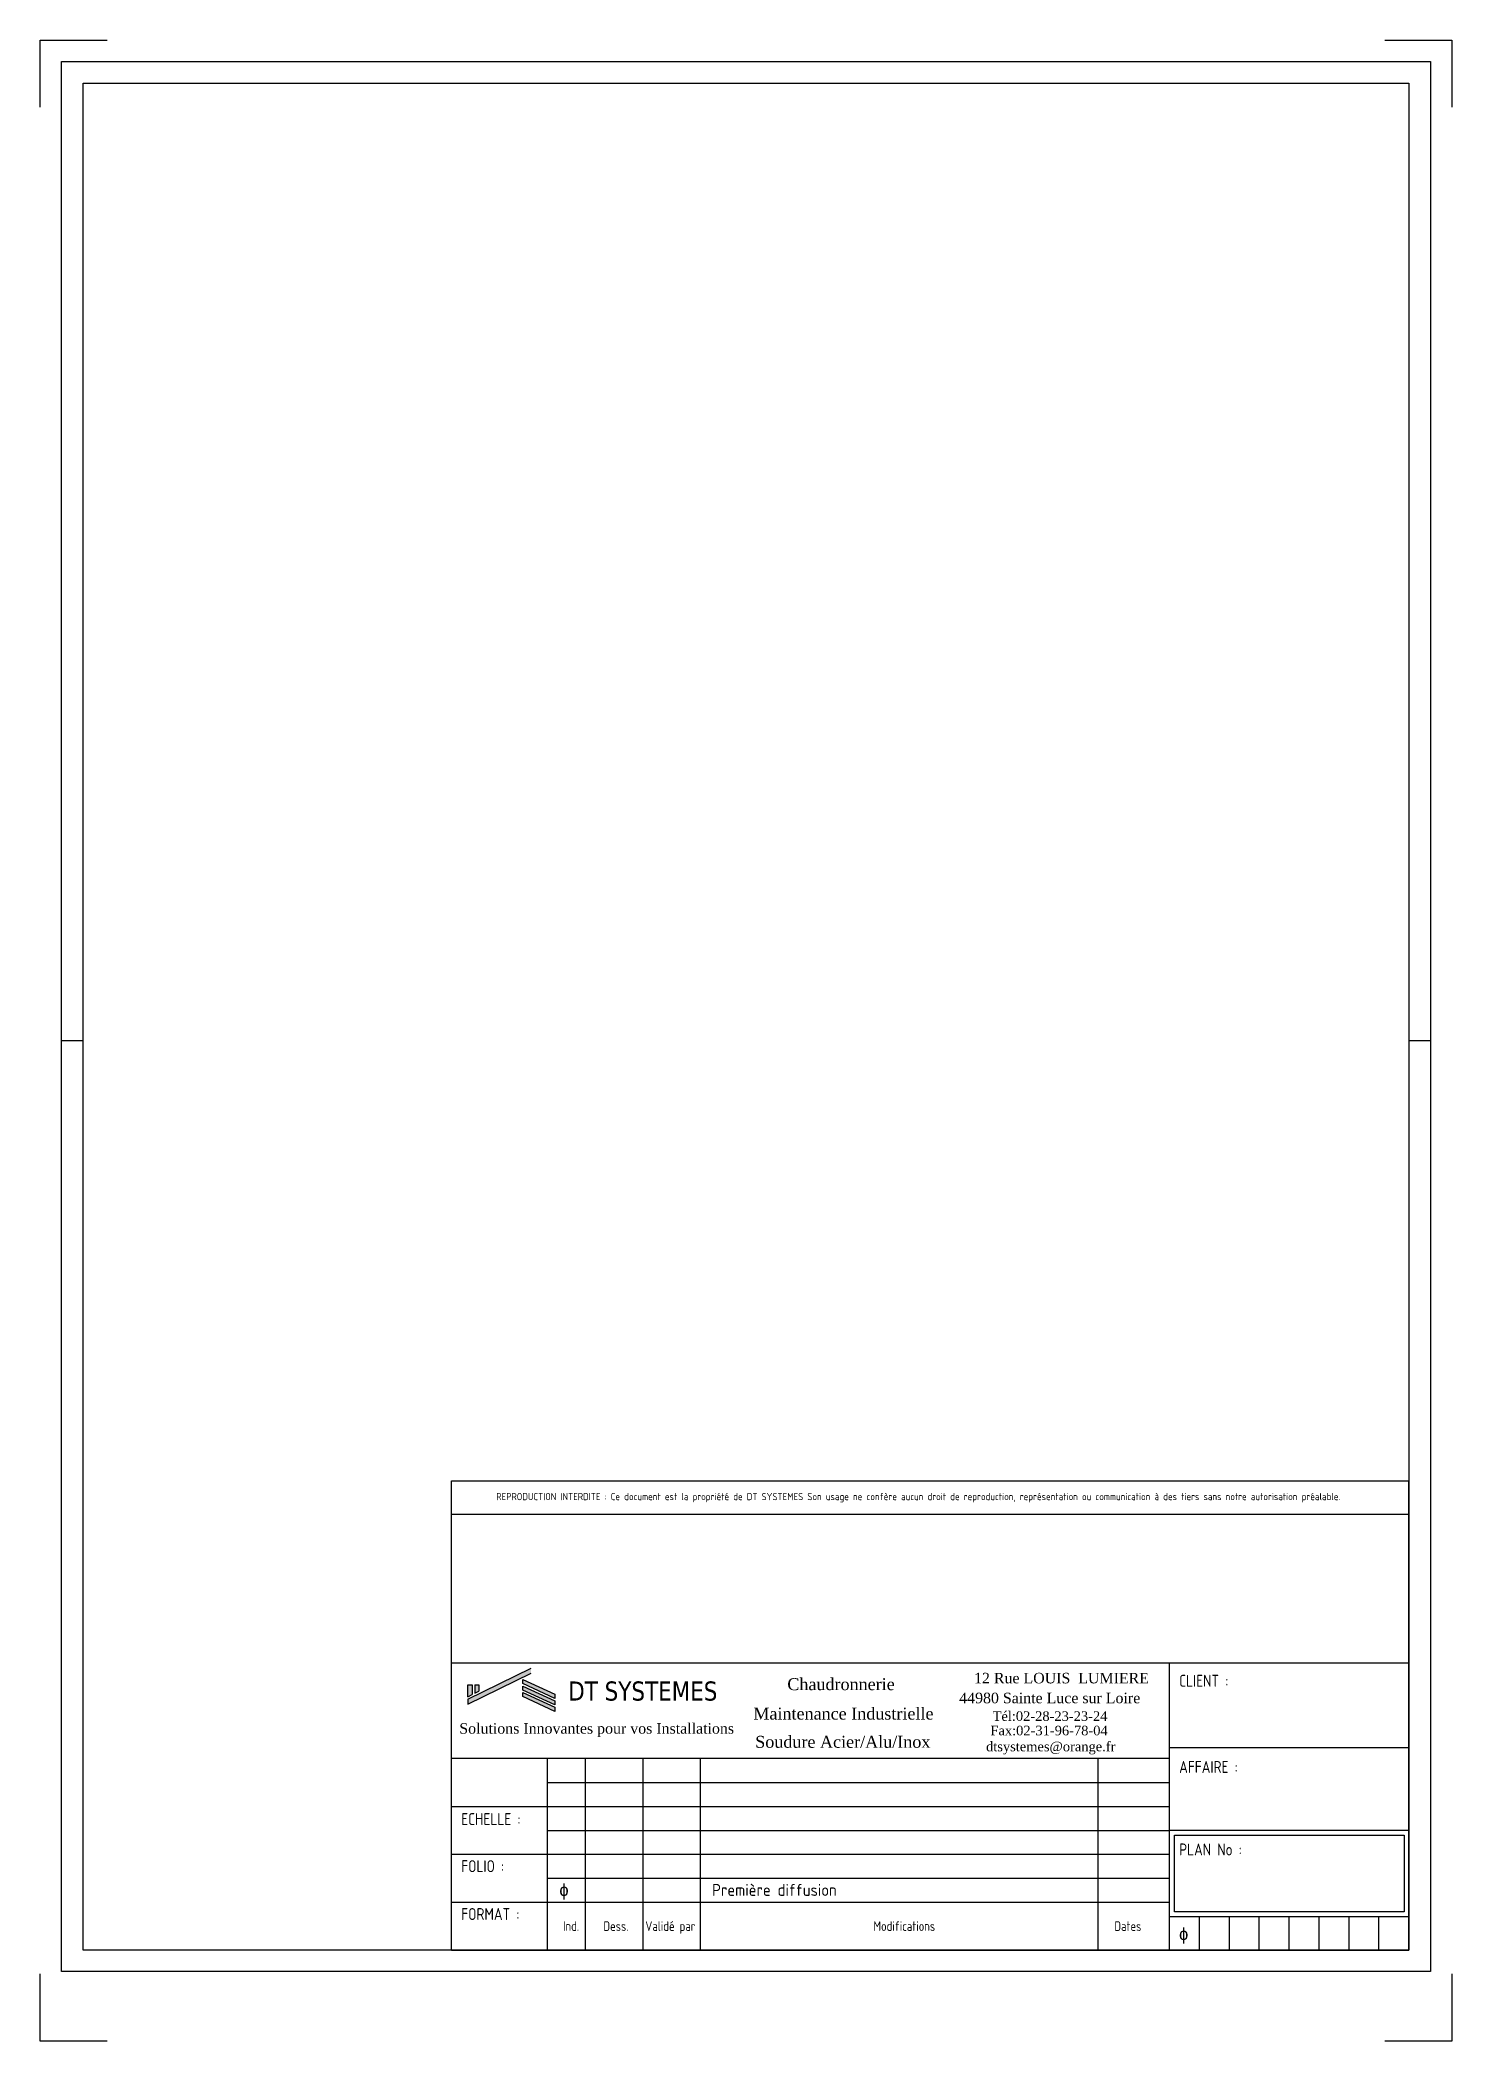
# Paper-space layout 'A3 V' of a CAD drawing. Extents: x 493 to 788, y -546 to -128.
import ezdxf
from ezdxf.enums import TextEntityAlignment as Align

# ---------------------------------------------------------------- set-up
doc = ezdxf.new("R2010")
doc.units = 0
doc.header["$LTSCALE"] = 7.8
doc.layers.get('0').update_dxf_attribs({"color": 31, "linetype": 'CONTINUOUS'})
for name, color, linetype in [('TEXTE_FIN', 170, 'CONTINUOUS'), ('TEXTE_GROS', 3, 'CONTINUOUS'), ('TEXTE_MOYEN', 210, 'CONTINUOUS'), ('TRAIT_FIN', 1, 'CONTINUOUS'), ('TRAIT_FORT', 7, 'CONTINUOUS')]:
    doc.layers.add(name, color=color, linetype=linetype)
doc.layers.add('Titre (ISO)', color=7, linetype='CONTINUOUS', lineweight=50)
doc.layers.add('VUES', color=120, linetype='CONTINUOUS', plot=False)
doc.styles.add('NR', font='times.ttf')
doc.styles.get("Standard").update_dxf_attribs({"font": 'ISOCP'})
doc.styles.add('Texte de note (ISO)', font='tahoma.ttf')

# ---------------------------------------------------------------- blocks, each defined once
blk = doc.blocks.new('cadre_A3H')
at = {"layer": 'TRAIT_FIN'}
for p, q in [((-200, 4.5), (-200, 0)), ((-200, -277), (-200, -281.5))]:
    blk.add_line(p, q, dxfattribs=at)
blk.add_lwpolyline([(-394.5, 4.5), (4.5, 4.5), (4.5, -281.5), (-394.5, -281.5)], close=True, dxfattribs=at)
at = {"layer": 'TRAIT_FORT'}
blk.add_lwpolyline([(-390, 0), (0, 0), (0, -277), (-390, -277)], close=True, dxfattribs=at)
at = {"layer": 'VUES'}
for points in [[(-409, -5), (-409, 9), (-395, 9)], [(-5, 9), (9, 9), (9, -5)], [(-395, -286), (-409, -286), (-409, -272)], [(9, -272), (9, -286), (-5, -286)]]:
    blk.add_lwpolyline(points, dxfattribs=at)
blk = doc.blocks.new('CARTOUCHE_A0_V1')
h = blk.add_hatch(color=3)
h.paths.add_polyline_path([(-201.6, 57.93), (-200.72, 58.36), (-200.72, 60.42), (-201.6, 60.42)], flags=17)
h.paths.add_polyline_path([(-200.17, 58.63), (-199.29, 59.06), (-199.29, 60.42), (-200.17, 60.42)], flags=17)
h.paths.add_polyline_path([(-201.6, 56.38), (-188.41, 62.82), (-188.41, 63.86), (-201.6, 57.42)])
h.paths.add_polyline_path([(-190.12, 60.67), (-183.44, 57.55), (-183.44, 58.42), (-190.12, 61.49)])
h.paths.add_polyline_path([(-190.12, 59.32), (-183.44, 56.21), (-183.44, 57.07), (-190.12, 60.14)])
h.paths.add_polyline_path([(-190.12, 57.97), (-183.44, 54.86), (-183.44, 55.72), (-190.12, 58.8)])
at = {"color": 3}
for p, q in [((-201.6, 57.42), (-188.41, 63.86)), ((-201.6, 56.38), (-188.41, 62.82)), ((-201.6, 57.93), (-201.6, 60.42)), ((-201.6, 60.42), (-200.72, 60.42)), ((-200.72, 60.42), (-200.72, 58.36)), ((-200.17, 60.42), (-200.17, 58.63)), ((-200.17, 60.42), (-199.29, 60.42)), ((-200.17, 58.63), (-199.29, 59.06)), ((-199.29, 60.42), (-199.29, 59.06)), ((-190.12, 61.49), (-183.44, 58.42)), ((-190.12, 60.67), (-190.12, 61.49)), ((-183.44, 57.55), (-190.12, 60.67)), ((-190.12, 60.14), (-183.44, 57.07)), ((-190.12, 59.32), (-190.12, 60.14)), ((-183.44, 56.21), (-190.12, 59.32)), ((-190.12, 58.8), (-183.44, 55.72)), ((-190.12, 57.97), (-190.12, 58.8)), ((-201.6, 57.93), (-200.72, 58.36)), ((-201.6, 57.42), (-201.6, 56.38)), ((-183.44, 54.86), (-190.12, 57.97)), ((-183.44, 58.42), (-183.44, 57.55)), ((-183.44, 57.07), (-183.44, 56.21)), ((-183.44, 55.72), (-183.44, 54.86))]:
    blk.add_line(p, q, dxfattribs=at)
at = {"layer": 'TRAIT_FORT'}
for p, q in [((-205, 5), (-205, 103)), ((-205, 103), (-5, 103)), ((-5, 5), (-5, 103)), ((-5, 96), (-205, 96)), ((-205, 65), (-5, 65)), ((-55, 5), (-55, 65)), ((-55, 47.33), (-5, 47.33)), ((-55, 45), (-205, 45)), ((-185, 5), (-185, 45)), ((-177, 5), (-177, 45)), ((-165, 5), (-165, 45)), ((-153, 5), (-153, 45)), ((-70, 45), (-70, 5)), ((-185, 40), (-55, 40)), ((-205, 35), (-175, 35)), ((-175, 35), (-55, 35)), ((-185, 30), (-55, 30)), ((-5, 30), (-55, 30)), ((-205, 25), (-175, 25)), ((-175, 25), (-55, 25)), ((-185, 20), (-55, 20)), ((-205, 15), (-175, 15)), ((-175, 15), (-55, 15)), ((-55, 12), (-5, 12)), ((-48.75, 5), (-48.75, 12)), ((-42.5, 5), (-42.5, 12)), ((-36.25, 5), (-36.25, 12)), ((-30, 5), (-30, 12)), ((-23.75, 5), (-23.75, 12)), ((-17.5, 5), (-17.5, 12)), ((-11.25, 5), (-11.25, 12)), ((-205, 5), (-5, 5))]:
    blk.add_line(p, q, dxfattribs=at)
blk.add_lwpolyline([(-54, 29), (-6, 29), (-6, 13), (-54, 13)], close=True, dxfattribs=at)
at = {"layer": 'TEXTE_FIN', "width": 0.9}
for s, p in [('Ind.', (-181.73, 9)), ('Dess.', (-173.29, 9)), ('Validé par', (-164.52, 9)), ('Modifications', (-116.86, 9))]:
    blk.add_text(s, height=2, dxfattribs=at).set_placement(p)
blk.add_text('Dates', height=2, rotation=0, dxfattribs=at).set_placement((-66.53, 9))
at = {"layer": 'TEXTE_FIN', "insert": (-107.5, 99.5), "char_height": 1.5, "attachment_point": 5}
blk.add_mtext_dynamic_manual_height_columns('REPRODUCTION INTERDITE : Ce document est la propriété de DT SYSTEMES Son usage ne confère aucun droit de reproduction, représentation ou communication à des tiers sans notre autorisation préalable. ', width=188.6514, gutter_width=12.5, heights=[0], dxfattribs=at)
at = {"layer": 'TEXTE_GROS'}
for tag, p in [('TITRE', (-104.53, 84.45)), ('SOUS-TITRE', (-104.53, 70.22))]:
    blk.add_attdef(tag, text='', height=8, dxfattribs=at).set_placement(p, align=Align.CENTER)
at = {"layer": 'TEXTE_GROS', "width": 0.8}
for tag, p in [('CLIENT', (-50.72, 50.14)), ('AFFAIRE', (-50.72, 32.73)), ('PLAN', (-50.72, 15.52))]:
    blk.add_attdef(tag, p, '', height=6, dxfattribs=at)
at = {"layer": 'TEXTE_GROS'}
for tag, p in [('ECHELLE', (-202.02, 26.51)), ('FOLIO', (-202.01, 16.79)), ('FORMAT', (-202.01, 6.79))]:
    blk.add_attdef(tag, p, '', height=2.5, dxfattribs=at)
at = {"layer": 'TEXTE_MOYEN'}
for tag, p in [('E', (-182.49, 41.31)), ('DessE', (-175.36, 41.31)), ('CONTE', (-163.36, 41.31)), ('E_MODIF', (-150.58, 41.31)), ('E_DATE', (-69.19, 41.24)), ('D', (-182.49, 36.31)), ('DessD', (-175.36, 36.31)), ('CONTD', (-163.36, 36.31)), ('D_MODIF', (-150.58, 36.31)), ('D_DATE', (-69.19, 36.24)), ('C', (-182.49, 31.31)), ('DessC', (-175.36, 31.31)), ('CONTC', (-163.36, 31.31)), ('C_MODIF', (-150.58, 31.31)), ('C_DATE', (-69.19, 31.24)), ('B', (-182.49, 26.31)), ('DessB', (-175.36, 26.31)), ('CONTB', (-163.36, 26.31)), ('B_MODIF', (-150.58, 26.31)), ('B_DATE', (-69.19, 26.24)), ('A', (-182.49, 21.31)), ('DessA', (-175.36, 21.31)), ('CONTA', (-163.36, 21.31)), ('A_MODIF', (-150.58, 21.31)), ('A_DATE', (-69.19, 21.24)), ('ɸ', (-182.49, 16.31)), ('Dessɸ', (-175.36, 16.31)), ('CONTɸ', (-163.36, 16.31)), ('ɸ_MODIF', (-150.58, 16.31)), ('ɸ_DATE', (-69.19, 16.24)), ('ɸ', (-53.03, 7.1)), ('A', (-46.78, 7.1)), ('B', (-40.53, 7.1)), ('C', (-34.28, 7.1)), ('D', (-28.03, 7.1)), ('E', (-21.78, 7.1)), ('F', (-15.53, 7.1)), ('G', (-9.28, 7.1))]:
    blk.add_attdef(tag, p, '', height=2.5, dxfattribs=at)
at = {"layer": 'Titre (ISO)', "color": 5, "true_color": 0x0000ff, "style": 'Texte de note (ISO)', "width": 0.95}
blk.add_text('DT SYSTEMES', height=4, dxfattribs=at).set_placement((-180.64, 57.11))
at = {"layer": 'Titre (ISO)', "style": 'Texte de note (ISO)', "width": 0.95}
blk.add_attdef('', text='', height=3.5, dxfattribs=at).set_placement((167.34, 92.92), align=Align.TOP_LEFT)
at = {"layer": 'TRAIT_FORT', "style": 'NR'}
for s, height, p in [('12 Rue LOUIS  LUMIERE', 2.2, (-95.86, 60.71)), ('Chaudronnerie', 2.5, (-134.86, 59.29)), ('44980 Sainte Luce sur Loire', 2.2, (-98.96, 56.56)), ('Maintenance Industrielle', 2.5, (-141.96, 53.14)), ('Tél:02-28-23-23-24', 2, (-91.98, 52.87)), ('Solutions Innovantes pour vos Installations', 2.2, (-203.4, 50.2)), ('Fax:02-31-96-78-04', 2, (-92.43, 49.86)), ('Soudure Acier/Alu/Inox', 2.5, (-141.57, 47.25)), ('dtsystemes@orange.fr', 2, (-93.34, 46.52))]:
    blk.add_text(s, height=height, dxfattribs=at).set_placement(p)
at = {"layer": 'TRAIT_FORT', "width": 0.9}
for s, p in [('CLIENT :', (-53, 60)), ('AFFAIRE :', (-53, 42)), ('ECHELLE :', (-203, 31.11)), ('FOLIO :', (-203, 21.27)), ('FORMAT :', (-203, 11.27))]:
    blk.add_text(s, height=2.5, dxfattribs=at).set_placement(p)
blk.add_text('PLAN No :', height=2.5, rotation=0, dxfattribs=at).set_placement((-53, 24.76))

psp = doc.layouts.new('A3 V')

# ---------------------------------------------------------------- block references
at = {"layer": 'TRAIT_FORT', "rotation": 90}
psp.add_blockref('cadre_A3H', (501.98, -136.61), dxfattribs=at)
at = {"layer": 'TRAIT_FORT'}
ref = psp.add_blockref('CARTOUCHE_A0_V1', (783.98, -531.61), dxfattribs=at)
ref.add_attrib('ɸ', 'ɸ', (730.95, -524.5), dxfattribs={"layer": 'TEXTE_MOYEN', "height": 2.5})
ref.add_attrib('ɸ_MODIF', 'Première diffusion', (633.4, -515.3), dxfattribs={"layer": 'TEXTE_MOYEN', "height": 2.5})
ref.add_attrib('ɸ', 'ɸ', (601.49, -515.3), dxfattribs={"layer": 'TEXTE_MOYEN', "height": 2.5})

doc.saveas('drawing.dxf')
